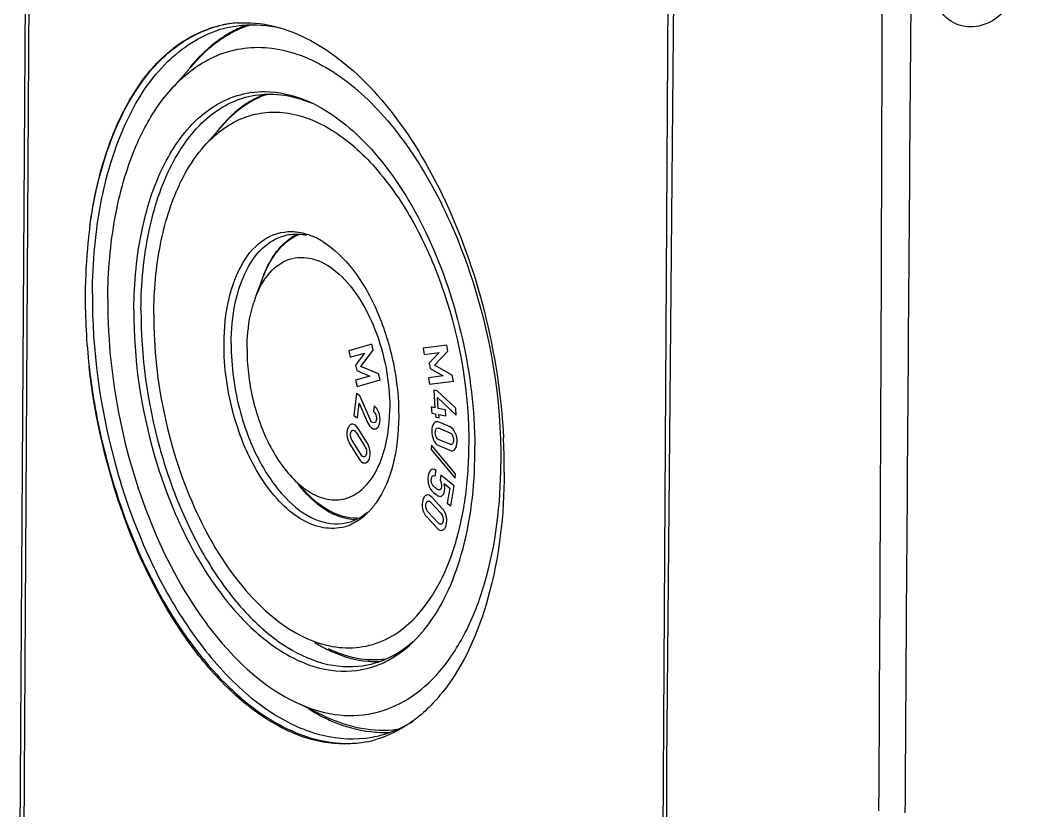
# Model space of a CAD drawing. Header units: millimetres. Extents: x 0 to 594, y 0 to 420.
# Drawn here: x 15.1 to 36.07, y 53.59 to 70.14 of the extents above; entities that cross this region are included whole.
import ezdxf

# ---------------------------------------------------------------- set-up
doc = ezdxf.new("R2010")
doc.units = ezdxf.units.MM
doc.header["$LTSCALE"] = 32.67
doc.layers.add('DECKEL_ABOX_DXF_CONTINUOUS_LINE', color=7, linetype='CONTINUOUS')
doc.layers.add('KASTEN_ABOX_DXF_CONTINUOUS_LINE', color=7, linetype='CONTINUOUS')

msp = doc.modelspace()

# ---------------------------------------------------------------- linework, layer by layer
at = {"layer": 'DECKEL_ABOX_DXF_CONTINUOUS_LINE', "color": 9, "linetype": 'Continuous'}
msp.add_arc((-5367.7613, 84.0071), 5400.92568, 359.6773027, 359.85941286, dxfattribs=at)
at = {"layer": 'DECKEL_ABOX_DXF_CONTINUOUS_LINE', "color": 7, "linetype": 'Continuous'}
msp.add_ellipse((2266.29833, -810.27395), major_axis=(-795.2422, 3550.56238), ratio=0.58913225, start_param=1.19108942, end_param=1.20515736, dxfattribs=at)
at = {"layer": 'DECKEL_ABOX_DXF_CONTINUOUS_LINE', "color": 9, "linetype": 'Continuous'}
msp.add_open_spline([(33.62891, 53.54795), (33.63826, 55.01076), (33.67723, 60.86647), (33.72228, 66.72214), (33.75576, 71.11501)], degree=3, knots=[0, 0, 0, 0, 0.2498088, 1, 1, 1, 1], dxfattribs=at)
at = {"layer": 'DECKEL_ABOX_DXF_CONTINUOUS_LINE', "color": 7, "linetype": 'Continuous'}
for points, knots in [([(36.06747, 71.26862), (36.07106, 71.07917), (35.99274, 70.69661), (35.66907, 70.23337), (35.20043, 69.96755), (34.84733, 69.98961), (34.70296, 70.04994)], [0, 0, 0, 0, 0.26830646, 0.53417069, 0.77843839, 1, 1, 1, 1]), ([(34.70296, 70.04994), (34.55117, 70.11337), (34.27552, 70.36925), (34.19923, 70.7273), (34.1989, 70.91018)], [0, 0, 0, 0, 0.47356054, 1, 1, 1, 1])]:
    msp.add_open_spline(points, degree=3, knots=knots, dxfattribs=at)
at = {"layer": 'KASTEN_ABOX_DXF_CONTINUOUS_LINE', "color": 7, "linetype": 'Continuous'}
for p, q in [((15.10379, 52.09717), (15.26363, 78.61135)), ((28.67232, 72.86185), (28.35077, 19.52604)), ((18.73743, 69.22304), (18.25618, 68.67904)), ((19.34549, 67.93707), (18.95758, 67.49859)), ((20.0274, 64.31828), (20.17698, 64.7251)), ((20.79142, 60.57011), (21.07971, 60.26344)), ((21.48975, 55.56815), (20.86839, 55.864))]:
    msp.add_line(p, q, dxfattribs=at)
at = {"layer": 'KASTEN_ABOX_DXF_CONTINUOUS_LINE', "color": 9, "linetype": 'Continuous'}
msp.add_line((15.18552, 52.10314), (15.34487, 78.53489), dxfattribs=at)
at = {"layer": 'KASTEN_ABOX_DXF_CONTINUOUS_LINE', "color": 2, "linetype": 'Continuous'}
for p, q in [((22.46609, 63.35415), (21.9843, 63.21638)), ((22.49487, 63.22847), (22.46609, 63.35415)), ((24.03717, 63.33424), (23.53959, 63.27415)), ((24.05974, 63.20731), (24.03717, 63.33424)), ((21.9843, 63.21638), (22.01473, 63.08348)), ((22.01473, 63.08348), (22.31531, 63.16944)), ((22.31531, 63.16944), (22.12619, 62.91674)), ((22.23827, 62.88728), (22.49487, 63.22847)), ((23.53959, 63.27415), (23.56346, 63.13993)), ((23.56346, 63.13993), (23.87389, 63.17742)), ((23.87389, 63.17742), (23.66798, 62.96024)), ((23.78046, 62.91427), (24.05974, 63.20731)), ((22.12619, 62.91674), (22.15152, 62.80609)), ((23.66798, 62.96024), (23.68786, 62.84849)), ((24.14908, 62.70506), (23.78046, 62.91427)), ((22.15152, 62.80609), (22.42531, 62.68897)), ((22.60872, 62.73117), (22.23827, 62.88728)), ((22.63749, 62.60549), (22.60872, 62.73117)), ((23.9602, 62.69217), (23.6502, 62.65225)), ((23.68786, 62.84849), (23.9602, 62.69217)), ((24.17166, 62.57813), (24.14908, 62.70506)), ((22.42531, 62.68897), (22.12528, 62.60062)), ((22.12528, 62.60062), (22.1557, 62.46772)), ((22.1557, 62.46772), (22.63749, 62.60549)), ((23.6502, 62.65225), (23.67408, 62.51803)), ((23.67408, 62.51803), (24.17166, 62.57813)), ((22.14415, 62.32529), (22.09079, 61.86316)), ((22.21321, 62.27678), (22.14415, 62.32529)), ((22.42786, 61.7833), (22.21321, 62.27678)), ((23.75983, 62.39366), (23.7873, 62.02588)), ((23.82983, 62.38026), (23.75983, 62.39366)), ((24.22284, 62.014), (23.82983, 62.38026)), ((22.16408, 61.81167), (22.19978, 62.12087)), ((22.19978, 62.12087), (22.37687, 61.7145)), ((22.51415, 62.06538), (22.50073, 61.94915)), ((23.8573, 62.01248), (23.84013, 62.24234)), ((23.84013, 62.24234), (24.23337, 61.87306)), ((22.09079, 61.86316), (22.16408, 61.81167)), ((23.71055, 62.04059), (23.71999, 61.91416)), ((23.7873, 62.02588), (23.71055, 62.04059)), ((23.71999, 61.91416), (23.79674, 61.89946)), ((23.79674, 61.89946), (23.80203, 61.82869)), ((24.00654, 61.98389), (23.8573, 62.01248)), ((23.87203, 61.81528), (23.86674, 61.88605)), ((23.86674, 61.88605), (24.01598, 61.85746)), ((24.01598, 61.85746), (24.00654, 61.98389)), ((24.23337, 61.87306), (24.22284, 62.014)), ((23.80203, 61.82869), (23.87203, 61.81528)), ((24.10212, 61.62292), (23.87183, 61.72034)), ((22.14214, 61.50038), (22.3207, 61.21164)), ((22.36854, 61.28778), (22.18306, 61.58772)), ((23.87515, 61.59531), (24.09685, 61.50152)), ((22.00724, 61.2639), (22.19273, 60.96396)), ((22.23364, 61.0513), (22.05508, 61.34004)), ((23.71361, 61.24259), (23.70612, 61.15178)), ((24.21698, 60.63909), (23.71361, 61.24259)), ((23.86797, 61.23219), (24.09826, 61.13476)), ((24.09494, 61.2598), (23.87324, 61.35359)), ((23.70612, 61.15178), (24.20949, 60.54827)), ((23.79176, 60.60267), (23.81021, 60.71506)), ((23.91301, 60.61412), (23.89561, 60.50818)), ((24.18655, 60.38936), (23.91301, 60.61412)), ((24.20949, 60.54827), (24.21698, 60.63909)), ((23.98239, 60.43687), (24.0966, 60.34303)), ((24.11801, 59.97206), (24.18655, 60.38936)), ((24.0966, 60.34303), (24.04546, 60.03167)), ((23.70286, 60.0398), (23.90805, 59.81868)), ((23.94039, 59.9174), (23.72725, 60.1471)), ((24.04546, 60.03167), (24.11801, 59.97206)), ((23.8524, 59.6166), (23.64721, 59.83772)), ((23.61487, 59.739), (23.82801, 59.5093))]:
    msp.add_line(p, q, dxfattribs=at)
at = {"layer": 'KASTEN_ABOX_DXF_CONTINUOUS_LINE', "color": 7, "linetype": 'Continuous'}
for centre, radius, start, end in [((19.80466, 67.77461), 2.3062, 100.627848, 101.526885), ((19.80575, 67.76851), 2.3124, 97.837076, 100.626519), ((19.80844, 67.74789), 2.33319, 94.145451, 97.833511), ((20.66812, 67.76692), 2.38753, 108.222564, 117.721023), ((19.9712, 67.68219), 2.35501, 101.53709, 107.441545), ((20.75448, 67.60401), 2.57197, 120.411856, 121.700856), ((20.77351, 67.61746), 2.5876, 120.901312, 121.780225), ((20.74741, 67.66157), 2.53635, 118.192401, 120.907006), ((20.7258, 67.65329), 2.51495, 117.68003, 120.416706), ((20.69396, 67.76378), 2.42101, 110.617177, 118.220305), ((21.50228, 66.80713), 3.68197, 138.854026, 141.009596), ((21.42187, 66.87662), 3.57569, 138.569679, 138.844734), ((20.20691, 66.72915), 1.91091, 97.973453, 98.973972), ((20.88506, 66.79124), 1.8912, 108.301043, 115.099633), ((20.9022, 66.79663), 1.90937, 110.599972, 115.178157), ((19.99726, 65.8429), 2.83029, 64.531512, 67.301996), ((19.94716, 65.73603), 2.94832, 63.86675, 64.545442), ((19.91175, 65.6643), 3.02831, 62.371247, 63.86305), ((21.69456, 65.89423), 3.12159, 142.212561, 142.466721), ((21.35039, 64.72581), 1.02958, 115.052601, 123.541823), ((20.65661, 64.2724), 1.45674, 64.519784, 67.302778), ((20.62607, 64.20772), 1.52826, 63.038641, 64.529567), ((20.57072, 64.10163), 1.64792, 58.208821, 62.995575), ((22.6382, 63.83739), 2.62051, 158.186206, 160.818902), ((22.94366, 63.73183), 2.9437, 160.831778, 164.146613), ((29.34126, 64.33067), 12.87288, 179.687365, 186.404616), ((22.22734, 63.51016), 2.34367, 159.815498, 162.250203), ((14.93293, 61.14227), 9.68964, 359.656195, 0.513114), ((12.32464, 60.7268), 12.91321, 2.289016, 2.954506), ((12.6213, 60.73765), 12.61635, 0.538774, 2.293602), ((12.98287, 60.74187), 12.25476, 359.656114, 0.534959), ((23.3879, 62.3639), 3.13536, 217.928687, 218.478753), ((21.19169, 60.99326), 1.66651, 320.832983, 324.986913), ((21.35052, 60.86038), 1.45938, 315.924711, 318.5209), ((21.28836, 60.91541), 1.5424, 318.518845, 320.807213), ((21.63007, 60.49156), 0.99291, 281.717267, 293.996799), ((22.13129, 60.65972), 0.94362, 270.724881, 274.548359), ((21.24254, 59.2605), 2.98827, 318.503129, 320.107514), ((21.18185, 59.31154), 3.06756, 320.103126, 320.685879), ((22.96083, 59.83189), 3.2007, 238.159567, 240.672865), ((22.53845, 58.68229), 1.96593, 265.504172, 267.85932), ((22.53658, 58.61948), 1.9031, 267.844917, 273.826143), ((20.94816, 58.46268), 3.833, 321.013621, 321.579843), ((23.24461, 59.11628), 3.99047, 238.122787, 240.973207), ((23.10618, 58.86677), 3.70513, 240.972905, 243.951459), ((22.05756, 57.44257), 2.34495, 276.668219, 281.526308), ((22.71897, 57.68466), 2.45305, 265.825146, 266.381695), ((22.71577, 57.6187), 2.38703, 266.358408, 273.259035), ((21.90099, 57.29614), 2.30774, 281.528323, 285.062738), ((21.89892, 57.3038), 2.31568, 285.063139, 286.303124)]:
    msp.add_arc(centre, radius, start, end, dxfattribs=at)
for points, knots in [([(16.56642, 65.83134), (16.63935, 66.36934), (16.85805, 67.36835), (17.45184, 68.6726), (18.27757, 69.62261), (18.99276, 69.9627), (19.34382, 70.03429)], [0, 0, 0, 0, 0.30538294, 0.57131987, 0.7984689, 1, 1, 1, 1]), ([(19.50019, 69.98961), (19.58446, 70.0068), (19.93116, 70.058), (20.28798, 70.03011), (20.54556, 69.9722)], [0, 0, 0, 0, 0.24570803, 1, 1, 1, 1]), ([(19.63978, 70.07497), (19.89615, 70.09357), (20.44051, 70.04197), (20.94421, 69.83793), (21.19061, 69.70535)], [0, 0, 0, 0, 0.47879983, 1, 1, 1, 1]), ([(16.56614, 65.82642), (16.63713, 66.35234), (16.8539, 67.33082), (17.43025, 68.6156), (18.23008, 69.56523), (18.92298, 69.92804), (19.2673, 70.01585)], [0, 0, 0, 0, 0.30307291, 0.56855724, 0.79706811, 1, 1, 1, 1]), ([(16.61788, 64.40429), (16.62188, 65.06771), (16.7317, 66.31865), (17.24272, 67.99759), (18.06634, 69.27973), (18.8641, 69.8029), (19.26533, 69.92892)], [0, 0, 0, 0, 0.3071077, 0.57734517, 0.80532102, 1, 1, 1, 1]), ([(19.40295, 69.79225), (19.34298, 69.75521), (19.10038, 69.59138), (18.88447, 69.3894), (18.73742, 69.22304)], [0, 0, 0, 0, 0.24096383, 1, 1, 1, 1]), ([(19.41072, 69.81711), (19.35036, 69.77972), (19.10618, 69.61427), (18.88899, 69.41043), (18.74096, 69.24269)], [0, 0, 0, 0, 0.2409295, 1, 1, 1, 1]), ([(21.19061, 69.70535), (21.75985, 69.39907), (22.84571, 68.41443), (24.05386, 66.44168), (24.90654, 64.0319), (25.17486, 62.28055), (25.22069, 61.39239)], [0, 0, 0, 0, 0.20289229, 0.44782769, 0.72085696, 1, 1, 1, 1]), ([(18.25655, 68.67945), (18.5259, 68.98387), (19.02044, 69.36845), (19.79345, 69.5738), (20.61144, 69.57042), (21.68724, 69.13328), (22.8248, 68.09779), (23.81094, 66.63527), (24.83674, 64.23849), (25.17561, 62.21029), (25.16744, 60.85633)], [0, 0, 0, 0, 0.09410454, 0.13838712, 0.18324108, 0.28134131, 0.39836649, 0.53505318, 0.68653551, 1, 1, 1, 1]), ([(17.48552, 64.06703), (17.48898, 64.64174), (17.59029, 65.71964), (18.05695, 67.14784), (18.72642, 68.05927), (19.38538, 68.48209), (19.73479, 68.58918), (19.90884, 68.61667)], [0, 0, 0, 0, 0.31088881, 0.58090234, 0.80528424, 0.90468268, 1, 1, 1, 1]), ([(17.52948, 67.49393), (17.57817, 67.60795), (17.77441, 68.02891), (18.03081, 68.42432), (18.25655, 68.67945)], [0, 0, 0, 0, 0.26682585, 1, 1, 1, 1]), ([(19.94184, 68.62158), (20.03463, 68.63458), (20.4242, 68.66051), (20.81665, 68.56799), (21.0894, 68.45399)], [0, 0, 0, 0, 0.24067288, 1, 1, 1, 1]), ([(19.94639, 68.5497), (20.14724, 68.59062), (20.57918, 68.60542), (20.99289, 68.48824), (21.19476, 68.40387)], [0, 0, 0, 0, 0.48369052, 1, 1, 1, 1]), ([(17.63483, 64.07041), (17.63819, 64.62743), (17.7348, 65.67392), (18.17935, 67.06552), (18.81484, 67.96399), (19.44341, 68.39702), (19.7787, 68.51554), (19.94639, 68.5497)], [0, 0, 0, 0, 0.30968404, 0.57971817, 0.80511636, 0.90485651, 1, 1, 1, 1]), ([(20.08989, 68.52459), (20.00934, 68.48674), (19.67997, 68.30346), (19.40346, 68.03376), (19.2276, 67.80694)], [0, 0, 0, 0, 0.23669282, 1, 1, 1, 1]), ([(20.08282, 68.50386), (20.0154, 68.47231), (19.74122, 68.32424), (19.50262, 68.1147), (19.34591, 67.93736)], [0, 0, 0, 0, 0.23927261, 1, 1, 1, 1]), ([(18.95786, 67.49886), (19.1738, 67.74292), (19.57023, 68.05133), (20.18999, 68.21584), (20.84576, 68.21326), (21.7082, 67.8627), (22.62024, 67.03265), (23.41081, 65.86012), (24.23316, 63.93862), (24.50487, 62.31261), (24.49832, 61.22714)], [0, 0, 0, 0, 0.09410618, 0.13838852, 0.18324152, 0.28134286, 0.39836557, 0.53505202, 0.68653668, 1, 1, 1, 1]), ([(21.3161, 68.3473), (21.80616, 68.09084), (22.73807, 67.24326), (23.75143, 65.54083), (24.43529, 63.47298), (24.61549, 61.97864), (24.62219, 61.22905)], [0, 0, 0, 0, 0.20367794, 0.45035255, 0.7239586, 1, 1, 1, 1]), ([(16.94047, 64.29483), (16.94395, 64.87069), (17.03352, 65.96183), (17.32781, 67.02159), (17.52948, 67.49393)], [0, 0, 0, 0, 0.52857852, 1, 1, 1, 1]), ([(18.43755, 66.68823), (18.4737, 66.76532), (18.61886, 67.0523), (18.80113, 67.32172), (18.95786, 67.49886)], [0, 0, 0, 0, 0.26471403, 1, 1, 1, 1]), ([(17.90279, 63.98378), (17.90575, 64.47474), (17.98594, 65.40047), (18.25367, 66.29607), (18.43755, 66.68823)], [0, 0, 0, 0, 0.53129531, 1, 1, 1, 1]), ([(16.56642, 65.83134), (16.55074, 65.71587), (16.49471, 65.24099), (16.47075, 64.76249), (16.46857, 64.40091)], [0, 0, 0, 0, 0.24373732, 1, 1, 1, 1]), ([(19.37282, 63.36937), (19.37472, 63.68483), (19.4331, 64.27272), (19.7081, 65.04042), (20.16337, 65.58345), (20.58723, 65.71395), (20.78078, 65.71165)], [0, 0, 0, 0, 0.31564864, 0.58555367, 0.80632248, 1, 1, 1, 1]), ([(19.52213, 63.37275), (19.52383, 63.6547), (19.57227, 64.18436), (19.79905, 64.88891), (20.16631, 65.41463), (20.51978, 65.60486), (20.69218, 65.64003)], [0, 0, 0, 0, 0.31019077, 0.58065323, 0.80642066, 1, 1, 1, 1]), ([(20.69218, 65.64003), (20.78937, 65.65986), (20.92551, 65.66552), (21.05744, 65.64513), (21.09104, 65.63839)], [0, 0, 0, 0, 0.74322233, 1, 1, 1, 1]), ([(20.78078, 65.71165), (20.81691, 65.71122), (20.96673, 65.70154), (21.11371, 65.66021), (21.21871, 65.61633)], [0, 0, 0, 0, 0.2409961, 1, 1, 1, 1]), ([(20.17694, 64.72583), (20.21104, 64.81733), (20.34758, 65.13384), (20.56873, 65.42638), (20.77616, 65.56319)], [0, 0, 0, 0, 0.28209928, 1, 1, 1, 1]), ([(20.20532, 64.81115), (20.23088, 64.87492), (20.33416, 65.10484), (20.47946, 65.31876), (20.6114, 65.44646)], [0, 0, 0, 0, 0.27227901, 1, 1, 1, 1]), ([(21.43889, 65.50232), (21.68216, 65.3518), (22.13664, 64.89616), (22.62828, 64.01504), (22.95184, 62.96641), (23.03055, 62.21588), (23.02829, 61.84155)], [0, 0, 0, 0, 0.20787236, 0.4560915, 0.72798853, 1, 1, 1, 1]), ([(20.0276, 64.31884), (20.09757, 64.50899), (20.2705, 64.84527), (20.71617, 65.18161), (21.26268, 65.18217), (21.77005, 64.87603), (22.21138, 64.3523), (22.56152, 63.65586), (22.78754, 62.85657), (22.84185, 62.29202), (22.84015, 62.01134)], [0, 0, 0, 0, 0.1144324, 0.20889433, 0.29918217, 0.40460831, 0.5332289, 0.68195446, 0.84147711, 1, 1, 1, 1]), ([(16.61788, 64.40429), (16.61082, 63.23184), (16.85209, 61.46515), (17.59335, 59.27654), (18.33188, 57.80977), (19.21429, 56.59451), (20.20063, 55.69241), (21.25155, 55.15285), (21.99233, 55.07402), (22.32986, 55.11349)], [0, 0, 0, 0, 0.29522947, 0.44203746, 0.58080081, 0.70709175, 0.81823972, 0.91443105, 1, 1, 1, 1]), ([(16.94047, 64.29483), (16.93509, 63.40215), (17.13344, 61.61694), (17.94155, 59.14953), (19.1537, 57.13116), (20.27977, 56.14433), (20.86792, 55.86425)], [0, 0, 0, 0, 0.27653671, 0.55141564, 0.79820091, 1, 1, 1, 1]), ([(19.85415, 63.25935), (19.85467, 63.34571), (19.86724, 63.6712), (19.92216, 63.9966), (19.99523, 64.22466)], [0, 0, 0, 0, 0.26504324, 1, 1, 1, 1]), ([(17.48552, 64.06703), (17.47937, 63.04716), (17.70343, 61.51278), (18.38831, 59.63669), (19.0634, 58.41045), (19.86194, 57.43451), (20.74556, 56.76477), (21.68127, 56.45338), (22.30103, 56.5316), (22.57032, 56.6322)], [0, 0, 0, 0, 0.30215399, 0.45127249, 0.5904233, 0.71483707, 0.82231308, 0.91483548, 1, 1, 1, 1]), ([(17.63483, 64.07041), (17.62902, 63.10657), (17.8321, 61.65498), (18.45485, 59.86473), (19.07303, 58.67506), (19.80904, 57.7025), (20.62868, 56.99863), (21.49994, 56.60601), (22.10304, 56.58956), (22.37312, 56.64459)], [0, 0, 0, 0, 0.29774077, 0.44542113, 0.5844014, 0.71011988, 0.82002823, 0.91485689, 1, 1, 1, 1]), ([(17.90279, 63.98378), (17.89847, 63.26798), (18.05754, 61.83652), (18.70565, 59.85816), (19.67764, 58.23987), (20.58078, 57.44901), (21.05235, 57.22455)], [0, 0, 0, 0, 0.27655651, 0.55143979, 0.79822085, 1, 1, 1, 1]), ([(21.83171, 59.51934), (21.69169, 59.49049), (21.37886, 59.49842), (20.92675, 59.70147), (20.50129, 60.06613), (19.97005, 60.76848), (19.50788, 61.88615), (19.3698, 62.8693), (19.37282, 63.36937)], [0, 0, 0, 0, 0.08520299, 0.18007325, 0.29003666, 0.41583835, 0.70196387, 1, 1, 1, 1]), ([(19.52213, 63.37275), (19.52067, 63.13071), (19.55415, 62.64086), (19.72427, 61.80941), (20.0559, 60.9414), (20.58268, 60.15894), (21.21237, 59.65083), (21.71217, 59.57152), (21.92052, 59.61402)], [0, 0, 0, 0, 0.14795191, 0.298919, 0.51760591, 0.71138002, 0.87001799, 1, 1, 1, 1]), ([(19.85415, 63.25935), (19.8538, 63.20045), (19.85768, 62.96016), (19.88177, 62.72026), (19.91045, 62.54116)], [0, 0, 0, 0, 0.24513704, 1, 1, 1, 1]), ([(16.54849, 62.89993), (16.60648, 62.37338), (16.78932, 61.33016), (17.36112, 59.37625), (18.22591, 57.6121), (19.37411, 56.2262), (20.27147, 55.49292), (21.21033, 55.0554), (21.86289, 54.98467), (22.16569, 55.01089)], [0, 0, 0, 0, 0.15187401, 0.30268277, 0.58329958, 0.70680571, 0.81640528, 0.91286286, 1, 1, 1, 1]), ([(22.3622, 55.03495), (22.0622, 54.97376), (21.40145, 54.97638), (20.43013, 55.35341), (19.49889, 56.05633), (18.29683, 57.44362), (17.14852, 59.7449), (16.66895, 61.8083), (16.54872, 62.89472)], [0, 0, 0, 0, 0.08599244, 0.1802352, 0.28792516, 0.41056725, 0.6930041, 1, 1, 1, 1]), ([(19.91045, 62.54116), (19.97136, 62.16083), (20.17419, 61.45557), (20.557, 60.81958), (20.79091, 60.57068)], [0, 0, 0, 0, 0.53000879, 1, 1, 1, 1]), ([(20.79091, 60.57068), (20.89517, 60.45973), (21.111, 60.27104), (21.48196, 60.09995), (21.85953, 60.08557), (22.20347, 60.24042), (22.48073, 60.53844), (22.76954, 61.12216), (22.83796, 61.64774), (22.84015, 62.01134)], [0, 0, 0, 0, 0.13082584, 0.24359078, 0.34458939, 0.44534209, 0.55750264, 0.68756013, 1, 1, 1, 1]), ([(23.02829, 61.84155), (23.02623, 61.49963), (22.96009, 60.86961), (22.72109, 60.27158), (22.5566, 60.03707)], [0, 0, 0, 0, 0.54414737, 1, 1, 1, 1]), ([(23.24176, 57.50834), (23.67914, 57.90186), (24.14614, 58.78555), (24.44206, 60.08531), (24.49597, 60.8363), (24.49832, 61.22714)], [0, 0, 0, 0, 0.44022788, 0.70755181, 1, 1, 1, 1]), ([(23.55518, 57.36802), (23.92813, 57.82344), (24.47289, 59.05705), (24.61808, 60.36679), (24.6224, 61.08413)], [0, 0, 0, 0, 0.45071931, 1, 1, 1, 1]), ([(20.86792, 55.86425), (21.12733, 55.74071), (21.66242, 55.56453), (22.49986, 55.58355), (23.274, 55.90858), (23.93726, 56.50811), (24.47178, 57.34175), (25.02243, 58.78521), (25.16235, 60.01137), (25.16744, 60.85633)], [0, 0, 0, 0, 0.10857985, 0.2091012, 0.30983697, 0.41897952, 0.54193307, 0.68068651, 1, 1, 1, 1]), ([(25.23741, 60.66832), (25.23209, 59.78495), (25.05674, 58.17238), (24.40176, 56.64877), (23.95122, 56.08076)], [0, 0, 0, 0, 0.54923613, 1, 1, 1, 1]), ([(22.14322, 59.71618), (21.95857, 59.71383), (21.54941, 59.83363), (21.23233, 60.1011), (21.07995, 60.26319)], [0, 0, 0, 0, 0.4535841, 1, 1, 1, 1]), ([(21.95532, 59.69949), (21.88369, 59.71345), (21.57113, 59.80802), (21.30252, 60.01407), (21.12636, 60.19379)], [0, 0, 0, 0, 0.22479503, 1, 1, 1, 1]), ([(21.92052, 59.61402), (21.9615, 59.62238), (22.12725, 59.66756), (22.27919, 59.75792), (22.37845, 59.84126)], [0, 0, 0, 0, 0.24396245, 1, 1, 1, 1]), ([(22.39897, 59.84523), (22.37166, 59.81703), (22.26295, 59.71361), (22.13512, 59.62946), (22.03387, 59.58447)], [0, 0, 0, 0, 0.26164024, 1, 1, 1, 1]), ([(21.05235, 57.22455), (21.23799, 57.13619), (21.61805, 57.00567), (22.2114, 56.98406), (22.77293, 57.15275), (23.09483, 57.37614), (23.24176, 57.50834)], [0, 0, 0, 0, 0.26295926, 0.50696651, 0.74720687, 1, 1, 1, 1]), ([(22.57032, 56.6322), (22.65421, 56.66354), (22.99629, 56.81884), (23.29175, 57.06695), (23.48073, 57.28054)], [0, 0, 0, 0, 0.23897522, 1, 1, 1, 1]), ([(21.39314, 57.0414), (21.47395, 56.99603), (21.78498, 56.83902), (22.12924, 56.74245), (22.38434, 56.72241)], [0, 0, 0, 0, 0.26587697, 1, 1, 1, 1]), ([(22.37312, 56.64459), (22.45926, 56.66214), (22.80846, 56.75886), (23.12567, 56.95699), (23.33014, 57.13871)], [0, 0, 0, 0, 0.24321125, 1, 1, 1, 1]), ([(21.55235, 56.98649), (21.74465, 56.89491), (22.13784, 56.75924), (22.55579, 56.7438), (22.75179, 56.76892)], [0, 0, 0, 0, 0.51875401, 1, 1, 1, 1]), ([(23.92754, 56.0512), (23.74089, 55.8206), (23.32934, 55.4169), (22.80985, 55.15753), (22.54897, 55.08123)], [0, 0, 0, 0, 0.52186234, 1, 1, 1, 1]), ([(21.49017, 55.56797), (21.73082, 55.45341), (22.22304, 55.28411), (22.74614, 55.26593), (22.99129, 55.29808)], [0, 0, 0, 0, 0.51876045, 1, 1, 1, 1]), ([(21.47914, 55.538), (21.5663, 55.49544), (21.90389, 55.34706), (22.26928, 55.2579), (22.54039, 55.23811)], [0, 0, 0, 0, 0.26299888, 1, 1, 1, 1]), ([(22.52613, 55.14491), (22.5965, 55.15927), (22.87874, 55.23038), (23.14698, 55.35443), (23.33273, 55.47044)], [0, 0, 0, 0, 0.24697105, 1, 1, 1, 1])]:
    msp.add_open_spline(points, degree=3, knots=knots, dxfattribs=at)
for points in [[(20.77616, 65.56319), (20.82932, 65.59826), (20.88591, 65.6287), (20.94473, 65.65312)], [(20.6114, 65.44646), (20.66379, 65.49716), (20.72069, 65.54372), (20.7815, 65.58394)], [(21.12636, 60.19379), (21.05821, 60.2633), (20.99398, 60.3368), (20.93341, 60.413)], [(22.12142, 59.68074), (22.06573, 59.68239), (22.01001, 59.68883), (21.95532, 59.69949)]]:
    msp.add_open_spline(points, degree=3, dxfattribs=at)
at = {"layer": 'KASTEN_ABOX_DXF_CONTINUOUS_LINE', "color": 2, "linetype": 'Continuous'}
for points in [[(22.61139, 61.92432), (22.58798, 61.98886), (22.55573, 62.03617), (22.51415, 62.06538)], [(22.50073, 61.94915), (22.52338, 61.93084), (22.53987, 61.90542), (22.55069, 61.87377)], [(22.55069, 61.87377), (22.56152, 61.84212), (22.56506, 61.81017), (22.5614, 61.77847)], [(22.63608, 61.73563), (22.64314, 61.7968), (22.6348, 61.85978), (22.61139, 61.92432)], [(22.06685, 61.68328), (22.02798, 61.68425), (21.99721, 61.66349), (21.97428, 61.62126)], [(22.18306, 61.58772), (22.1444, 61.65022), (22.10548, 61.68231), (22.06685, 61.68328)], [(22.37687, 61.7145), (22.39852, 61.66443), (22.42661, 61.62726), (22.46149, 61.60275)], [(22.45229, 61.74049), (22.44423, 61.75016), (22.43624, 61.76405), (22.42786, 61.7833)], [(22.47555, 61.71793), (22.4678, 61.72338), (22.45995, 61.73129), (22.45229, 61.74049)], [(22.52871, 61.71306), (22.51089, 61.70393), (22.49317, 61.70555), (22.47555, 61.71793)], [(22.5614, 61.77847), (22.55742, 61.74399), (22.54652, 61.72219), (22.52871, 61.71306)], [(22.57328, 61.59758), (22.60738, 61.62232), (22.62831, 61.66834), (22.63608, 61.73563)], [(23.76011, 61.69321), (23.73367, 61.65456), (23.72033, 61.60342), (23.71983, 61.53975)], [(23.87183, 61.72034), (23.82383, 61.74064), (23.78639, 61.73164), (23.76011, 61.69321)], [(21.97428, 61.62126), (21.95156, 61.57941), (21.94156, 61.52507), (21.94465, 61.45821)], [(21.94465, 61.45821), (21.94772, 61.39174), (21.96859, 61.32641), (22.00724, 61.2639)], [(22.01959, 61.4393), (22.01641, 61.47235), (22.02133, 61.50038), (22.03428, 61.52423)], [(22.05508, 61.34004), (22.0346, 61.37316), (22.02277, 61.40624), (22.01959, 61.4393)], [(22.03428, 61.52423), (22.04745, 61.54848), (22.06355, 61.55917), (22.08264, 61.55567)], [(22.08264, 61.55567), (22.10197, 61.55212), (22.12166, 61.5335), (22.14214, 61.50038)], [(22.46149, 61.60275), (22.50202, 61.57429), (22.53918, 61.57283), (22.57328, 61.59758)], [(23.71983, 61.53975), (23.71933, 61.47666), (23.73178, 61.41461), (23.75743, 61.35393)], [(23.81441, 61.41219), (23.80062, 61.4405), (23.79404, 61.47227), (23.79433, 61.50823)], [(23.79433, 61.50823), (23.79462, 61.54478), (23.80165, 61.57138), (23.81571, 61.58748)], [(23.81571, 61.58748), (23.82994, 61.60378), (23.84972, 61.60606), (23.87515, 61.59531)], [(24.09685, 61.50152), (24.12192, 61.49091), (24.14118, 61.47212), (24.15533, 61.44366)], [(24.21256, 61.50167), (24.18681, 61.56225), (24.15011, 61.60262), (24.10212, 61.62292)], [(24.15533, 61.44366), (24.16912, 61.41593), (24.17605, 61.38343), (24.17576, 61.34687)], [(24.25062, 61.31521), (24.25112, 61.37888), (24.23832, 61.44108), (24.21256, 61.50167)], [(22.43121, 61.0939), (22.42799, 61.1608), (22.40719, 61.22527), (22.36854, 61.28778)], [(23.75743, 61.35393), (23.78293, 61.2936), (23.81998, 61.25249), (23.86797, 61.23219)], [(23.87324, 61.35359), (23.84781, 61.36434), (23.8282, 61.38388), (23.81441, 61.41219)], [(24.15386, 61.26874), (24.13944, 61.25221), (24.12001, 61.24919), (24.09494, 61.2598)], [(24.17576, 61.34687), (24.17548, 61.31091), (24.16809, 61.28505), (24.15386, 61.26874)], [(24.20989, 61.16267), (24.23642, 61.20113), (24.25012, 61.25212), (24.25062, 61.31521)], [(22.29304, 60.9973), (22.27345, 61.00088), (22.25384, 61.01864), (22.23364, 61.0513)], [(22.3415, 61.02745), (22.32855, 61.00359), (22.31237, 60.99376), (22.29304, 60.9973)], [(22.3207, 61.21164), (22.34089, 61.17899), (22.35265, 61.14676), (22.35612, 61.11324)], [(22.35612, 61.11324), (22.35951, 61.08058), (22.35466, 61.05169), (22.3415, 61.02745)], [(22.40179, 60.92995), (22.42472, 60.97219), (22.43443, 61.027), (22.43121, 61.0939)], [(24.09826, 61.13476), (24.14626, 61.11446), (24.18335, 61.12421), (24.20989, 61.16267)], [(22.19273, 60.96396), (22.23138, 60.90146), (22.27022, 60.87023), (22.30912, 60.86902)], [(22.30912, 60.86902), (22.34801, 60.86782), (22.37907, 60.88811), (22.40179, 60.92995)], [(23.69553, 60.7154), (23.66778, 60.68501), (23.64968, 60.64434), (23.64138, 60.5938)], [(23.81021, 60.71506), (23.76168, 60.74579), (23.7235, 60.74603), (23.69553, 60.7154)], [(23.71429, 60.53877), (23.72444, 60.60061), (23.75006, 60.62228), (23.79176, 60.60267)], [(23.64138, 60.5938), (23.63502, 60.55508), (23.63492, 60.5161), (23.64146, 60.47763)], [(23.64146, 60.47763), (23.64795, 60.43948), (23.65673, 60.40662), (23.66734, 60.37971)], [(23.73501, 60.41278), (23.71222, 60.44221), (23.70528, 60.48392), (23.71429, 60.53877)], [(23.80483, 60.33925), (23.78088, 60.35893), (23.75772, 60.38345), (23.73501, 60.41278)], [(23.89561, 60.50818), (23.9195, 60.4617), (23.92816, 60.41613), (23.92101, 60.37257)], [(23.98959, 60.28876), (23.99745, 60.33662), (23.99496, 60.38627), (23.98239, 60.43687)], [(23.60733, 60.19596), (23.57179, 60.18042), (23.54683, 60.14596), (23.53217, 60.09273)], [(23.72725, 60.1471), (23.68283, 60.19497), (23.64266, 60.21142), (23.60733, 60.19596)], [(23.66734, 60.37971), (23.67842, 60.35157), (23.69132, 60.32694), (23.70674, 60.30572)], [(23.70674, 60.30572), (23.72217, 60.2845), (23.7468, 60.25938), (23.78082, 60.23143)], [(23.78082, 60.23143), (23.82248, 60.1972), (23.85321, 60.17805), (23.87251, 60.17318)], [(23.87817, 60.30438), (23.8571, 60.30485), (23.8326, 60.31643), (23.80483, 60.33925)], [(23.87251, 60.17318), (23.8918, 60.16831), (23.91068, 60.1705), (23.92936, 60.17987)], [(23.92101, 60.37257), (23.91342, 60.32632), (23.8991, 60.30391), (23.87817, 60.30438)], [(23.92936, 60.17987), (23.94159, 60.18599), (23.95344, 60.19822), (23.96502, 60.2169)], [(23.96502, 60.2169), (23.9765, 60.23543), (23.98473, 60.25918), (23.98959, 60.28876)], [(23.53217, 60.09273), (23.51765, 60.03999), (23.51655, 59.97982), (23.52922, 59.91232)], [(23.60026, 59.92476), (23.59249, 59.95742), (23.59284, 59.98836), (23.60112, 60.01843)], [(23.60112, 60.01843), (23.60953, 60.04898), (23.62262, 60.06684), (23.64052, 60.07136)], [(23.64052, 60.07136), (23.65865, 60.07594), (23.67933, 60.06517), (23.70286, 60.0398)], [(23.52922, 59.91232), (23.54182, 59.84521), (23.57045, 59.78687), (23.61487, 59.739)], [(23.64721, 59.83772), (23.62368, 59.86309), (23.60803, 59.8921), (23.60026, 59.92476)], [(23.90805, 59.81868), (23.93125, 59.79367), (23.94671, 59.76551), (23.95481, 59.7325)], [(24.02605, 59.74456), (24.01325, 59.81204), (23.98481, 59.86954), (23.94039, 59.9174)], [(23.91445, 59.58632), (23.89608, 59.58167), (23.8756, 59.59159), (23.8524, 59.6166)], [(23.95414, 59.63798), (23.94586, 59.60791), (23.93258, 59.59091), (23.91445, 59.58632)], [(23.94801, 59.46116), (23.9836, 59.47648), (24.0089, 59.51058), (24.02342, 59.56332)], [(23.95481, 59.7325), (23.96271, 59.70032), (23.96256, 59.66854), (23.95414, 59.63798)], [(24.02342, 59.56332), (24.03808, 59.61655), (24.03884, 59.67708), (24.02605, 59.74456)], [(23.82801, 59.5093), (23.87243, 59.46143), (23.91241, 59.44583), (23.94801, 59.46116)]]:
    msp.add_open_spline(points, degree=3, dxfattribs=at)

doc.saveas('drawing.dxf')
